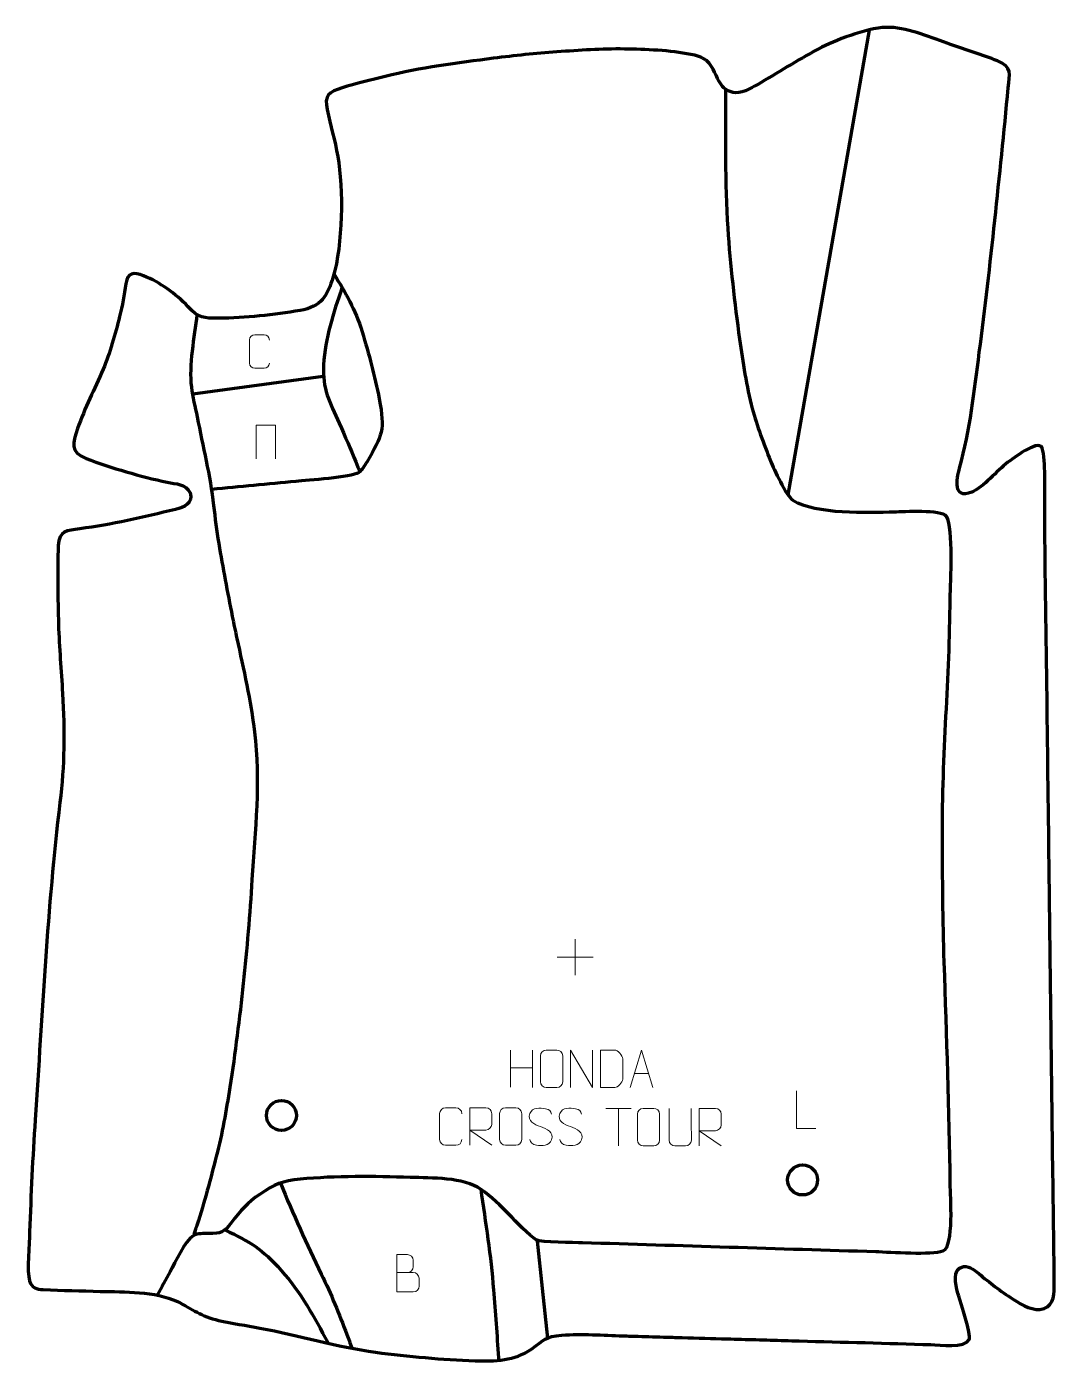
# Model space of a CAD drawing. Header units: millimetres. Extents: x 1348 to 2034, y 33 to 924.
import ezdxf

# ---------------------------------------------------------------- set-up
doc = ezdxf.new("R2010")
doc.units = ezdxf.units.MM
doc.header["$MEASUREMENT"] = 0
doc.layers.add('layer 2', color=7, linetype='Continuous')
doc.layers.add('layer 3', color=7, linetype='Continuous')

msp = doc.modelspace()

# ---------------------------------------------------------------- linework, layer by layer
at = {"layer": 'layer 2', "color": 142, "lineweight": 200}
for centre in [(1517.9368, 197.4435), (1865.7029, 154.3698)]:
    msp.add_ellipse(centre, major_axis=(10.0081, 0), ratio=0.99999001, dxfattribs=at)
at = {"layer": 'layer 2', "color": 142, "lineweight": 158}
for points in [[(1910.1344, 921.6785), (1910.1344, 921.6785), (1855.8188, 611.5874), (1855.8188, 611.5874)], [(1545.7003, 690.6587), (1545.7003, 690.6587), (1458.8883, 678.7566), (1458.8883, 678.7566)]]:
    msp.add_open_spline(points, degree=3, dxfattribs=at)
for points, knots in [([(1814.2042, 882.2547), (1814.172, 851.5504), (1813.8844, 820.1189), (1815.7181, 789.4936), (1815.7181, 789.4936), (1817.2691, 764.9242), (1820.4063, 739.8335), (1823.6125, 715.4077), (1823.6125, 715.4077), (1825.6308, 700.3559), (1828.3428, 683.8979), (1832.1033, 669.2068), (1832.1033, 669.2068), (1835.1035, 657.6076), (1839.9878, 645.6592), (1844.2102, 634.3892), (1844.2102, 634.3892), (1846.4761, 628.673), (1854.6165, 611.1631), (1859.2469, 608.0456), (1859.2469, 608.0456), (1874.6385, 598.4971), (1908.922, 599.9684), (1926.9483, 600.3043), (1926.9483, 600.3043), (1933.0058, 600.458), (1958.3532, 602.0694), (1961.5363, 597.4353), (1961.5363, 597.4353), (1966.2795, 588.3674), (1964.0925, 554.3344), (1963.9662, 542.3532), (1963.9662, 542.3532), (1963.6791, 516.0256), (1962.6069, 490.2362), (1961.1568, 463.9586), (1961.1568, 463.9586), (1959.6682, 436.9296), (1958.7098, 410.532), (1958.7997, 383.4485), (1958.7997, 383.4485), (1958.8925, 355.4334), (1959.0847, 327.7434), (1959.9785, 299.7299), (1959.9785, 299.7299), (1961.5564, 250.3096), (1963.4203, 200.9984), (1963.981, 151.5454), (1963.981, 151.5454), (1964.154, 143.9882), (1966.5798, 109.842), (1959.3384, 106.8242), (1959.3384, 106.8242), (1952.1299, 104.0061), (1924.1529, 106.0962), (1914.6238, 106.3803), (1914.6238, 106.3803), (1849.3228, 108.3277), (1784.0276, 110.4871), (1718.7282, 112.4366), (1718.7282, 112.4366), (1713.7436, 112.5727), (1690.7428, 112.7105), (1687.8993, 114.3744), (1687.8993, 114.3744), (1683.4655, 116.9688), (1674.1989, 127.0939), (1670.0984, 131.2072), (1670.0984, 131.2072), (1664.2969, 137.0044), (1657.8812, 143.3262), (1651.2316, 148.1073), (1651.2316, 148.1073), (1638.9745, 156.2372), (1618.2929, 155.6483), (1603.8639, 156.0852), (1603.8639, 156.0852), (1579.8398, 156.8128), (1554.2474, 157.154), (1530.3385, 154.8905), (1530.3385, 154.8905), (1518.9954, 153.8165), (1513.0097, 151.3546), (1503.6377, 144.9845), (1503.6377, 144.9845), (1495.4318, 139.3402), (1490.4236, 133.7948), (1484.4985, 125.9042), (1484.4985, 125.9042), (1479.7322, 119.5567), (1477.3891, 118.534), (1469.4335, 118.5736), (1469.4335, 118.5736), (1466.0192, 118.6107), (1462.0437, 118.846), (1458.9598, 117.1625), (1458.9598, 117.1625), (1453.6846, 114.0081), (1446.7926, 99.0561), (1443.6059, 93.2334), (1443.6059, 93.2334), (1440.7423, 88.001), (1437.878, 82.769), (1435.0146, 77.5364)], [0, 0, 0, 0, 0.03703704, 0.03703704, 0.03703704, 0.03703704, 0.07407407, 0.07407407, 0.07407407, 0.07407407, 0.11111111, 0.11111111, 0.11111111, 0.11111111, 0.14814815, 0.14814815, 0.14814815, 0.14814815, 0.18518519, 0.18518519, 0.18518519, 0.18518519, 0.22222222, 0.22222222, 0.22222222, 0.22222222, 0.25925926, 0.25925926, 0.25925926, 0.25925926, 0.2962963, 0.2962963, 0.2962963, 0.2962963, 0.33333333, 0.33333333, 0.33333333, 0.33333333, 0.37037037, 0.37037037, 0.37037037, 0.37037037, 0.40740741, 0.40740741, 0.40740741, 0.40740741, 0.44444444, 0.44444444, 0.44444444, 0.44444444, 0.48148148, 0.48148148, 0.48148148, 0.48148148, 0.51851852, 0.51851852, 0.51851852, 0.51851852, 0.55555556, 0.55555556, 0.55555556, 0.55555556, 0.59259259, 0.59259259, 0.59259259, 0.59259259, 0.62962963, 0.62962963, 0.62962963, 0.62962963, 0.66666667, 0.66666667, 0.66666667, 0.66666667, 0.7037037, 0.7037037, 0.7037037, 0.7037037, 0.74074074, 0.74074074, 0.74074074, 0.74074074, 0.77777778, 0.77777778, 0.77777778, 0.77777778, 0.81481481, 0.81481481, 0.81481481, 0.81481481, 0.85185185, 0.85185185, 0.85185185, 0.85185185, 0.88888889, 0.88888889, 0.88888889, 0.88888889, 0.92592593, 0.92592593, 0.92592593, 0.92592593, 1, 1, 1, 1]), ([(1552.9715, 759.3253), (1560.8909, 745.4238), (1567.108, 736.1149), (1571.7767, 720.3879), (1571.7767, 720.3879), (1576.3083, 705.2176), (1580.168, 691.1788), (1583.146, 675.5872), (1583.146, 675.5872), (1587.0723, 654.6774), (1585.4151, 651.5663), (1574.7931, 633.4092), (1574.7931, 633.4092), (1573.4314, 631.0814), (1571.7313, 628.2066), (1569.5981, 626.5327), (1569.5981, 626.5327), (1564.2629, 623.135), (1535.4192, 621.3135), (1527.5034, 620.586), (1527.5034, 620.586), (1508.7777, 618.8189), (1490.0562, 617.0068), (1471.3338, 615.2054)], [0, 0, 0, 0, 0.14285714, 0.14285714, 0.14285714, 0.14285714, 0.28571429, 0.28571429, 0.28571429, 0.28571429, 0.42857143, 0.42857143, 0.42857143, 0.42857143, 0.57142857, 0.57142857, 0.57142857, 0.57142857, 0.71428571, 0.71428571, 0.71428571, 0.71428571, 1, 1, 1, 1]), ([(1558.3153, 749.724), (1552.4808, 732.7647), (1547.1708, 716.3643), (1546.047, 698.2849), (1546.047, 698.2849), (1545.055, 682.3278), (1550.0933, 673.4772), (1556.4567, 659.3613), (1556.4567, 659.3613), (1560.3072, 650.8198), (1564.0717, 642.2595), (1567.5857, 633.5728), (1567.5857, 633.5728), (1568.5224, 631.2486), (1569.4407, 628.9185), (1570.3678, 626.5907)], [0, 0, 0, 0, 0.2, 0.2, 0.2, 0.2, 0.4, 0.4, 0.4, 0.4, 0.6, 0.6, 0.6, 0.6, 1, 1, 1, 1]), ([(1461.4932, 731.8056), (1459.7677, 717.2392), (1455.9596, 697.8071), (1457.7846, 683.543), (1457.7846, 683.543), (1458.6412, 676.8477), (1460.29, 670.2335), (1461.6415, 663.6234), (1461.6415, 663.6234), (1465.5287, 643.9174), (1470.2596, 624.6051), (1472.6313, 604.6074), (1472.6313, 604.6074), (1473.6507, 595.9239), (1474.5712, 587.8361), (1476.0557, 579.1867), (1476.0557, 579.1867), (1478.8509, 562.9016), (1481.8558, 546.6544), (1485.1012, 530.453), (1485.1012, 530.453), (1486.0846, 525.5483), (1487.1023, 520.6522), (1488.1534, 515.7616), (1488.1534, 515.7616), (1492.5396, 495.4347), (1497.442, 473.9816), (1499.9899, 453.3876), (1499.9899, 453.3876), (1503.9691, 421.2248), (1500.3728, 387.0911), (1498.2633, 354.8202), (1498.2633, 354.8202), (1496.7566, 331.684), (1494.8782, 308.6071), (1492.4197, 285.5513), (1492.4197, 285.5513), (1489.9422, 262.3643), (1487.0827, 239.2672), (1483.4526, 216.2296), (1483.4526, 216.2296), (1480.949, 200.3703), (1478.4904, 185.7233), (1474.4452, 170.1287), (1474.4452, 170.1287), (1470.4737, 154.8181), (1466.565, 139.6191), (1461.582, 124.5918), (1461.582, 124.5918), (1461.1561, 123.311), (1460.7247, 122.0326), (1460.2902, 120.7548), (1460.2902, 120.7548), (1459.9684, 119.8096), (1459.6486, 118.8639), (1459.3301, 117.9176)], [0, 0, 0, 0, 0.06666667, 0.06666667, 0.06666667, 0.06666667, 0.13333333, 0.13333333, 0.13333333, 0.13333333, 0.2, 0.2, 0.2, 0.2, 0.26666667, 0.26666667, 0.26666667, 0.26666667, 0.33333333, 0.33333333, 0.33333333, 0.33333333, 0.4, 0.4, 0.4, 0.4, 0.46666667, 0.46666667, 0.46666667, 0.46666667, 0.53333333, 0.53333333, 0.53333333, 0.53333333, 0.6, 0.6, 0.6, 0.6, 0.66666667, 0.66666667, 0.66666667, 0.66666667, 0.73333333, 0.73333333, 0.73333333, 0.73333333, 0.8, 0.8, 0.8, 0.8, 0.86666667, 0.86666667, 0.86666667, 0.86666667, 1, 1, 1, 1]), ([(1517.176, 152.3194), (1525.8089, 131.6172), (1534.5422, 111.6343), (1544.4944, 91.5136), (1544.4944, 91.5136), (1551.1642, 78.0294), (1556.2748, 65.2052), (1561.5541, 51.1636), (1561.5541, 51.1636), (1562.6697, 48.1962), (1563.7915, 45.2312), (1564.9132, 42.2661)], [0, 0, 0, 0, 0.25, 0.25, 0.25, 0.25, 0.5, 0.5, 0.5, 0.5, 1, 1, 1, 1]), ([(1650.8652, 148.3679), (1654.158, 125.766), (1657.7258, 103.9656), (1659.3996, 81.1183), (1659.3996, 81.1183), (1660.5083, 65.9849), (1661.8192, 50.8737), (1662.7045, 35.7236), (1662.7045, 35.7236), (1662.7045, 35.7236), (1662.7899, 34.2435), (1662.7899, 34.2435)], [0, 0, 0, 0, 0.25, 0.25, 0.25, 0.25, 0.5, 0.5, 0.5, 0.5, 1, 1, 1, 1]), ([(1480.0649, 121.0705), (1497.8916, 112.6691), (1504.4095, 108.7534), (1517.8352, 93.8731), (1517.8352, 93.8731), (1530.9344, 79.3545), (1539.6749, 62.9587), (1548.789, 45.8493)], [0, 0, 0, 0, 0.33333333, 0.33333333, 0.33333333, 0.33333333, 1, 1, 1, 1]), ([(1688.4677, 113.8575), (1688.4677, 113.8575), (1691.821, 82.1695), (1691.821, 82.1695), (1691.821, 82.1695), (1691.821, 82.1695), (1695.4864, 48.762), (1695.4864, 48.762)], [0, 0, 0, 0, 0.33333333, 0.33333333, 0.33333333, 0.33333333, 1, 1, 1, 1])]:
    msp.add_open_spline(points, degree=3, knots=knots, dxfattribs=at)
at = {"layer": 'layer 3', "color": 22, "lineweight": 158}
msp.add_open_spline([(1838.0806, 886.8819), (1851.4094, 894.6693), (1864.8884, 903.3178), (1878.5719, 910.3547), (1878.5719, 910.3547), (1890.3543, 916.0959), (1911.0018, 924.0499), (1924.0463, 923.612), (1924.0463, 923.612), (1937.2207, 923.0831), (1951.9663, 916.5109), (1964.4741, 912.1554), (1964.4741, 912.1554), (1974.8095, 908.58), (1985.5805, 905.2527), (1995.7426, 901.3074), (1995.7426, 901.3074), (2005.7677, 896.9904), (2003.8637, 892.6682), (2002.9434, 883.1904), (2002.9434, 883.1904), (1997.1823, 824.1961), (1991.2429, 765.5544), (1983.6092, 706.7563), (1983.6092, 706.7563), (1980.2299, 680.3811), (1977.5259, 655.2466), (1970.4796, 629.4524), (1970.4796, 629.4524), (1968.4725, 622.1053), (1965.7667, 608.3511), (1978.6334, 613.4256), (1978.6334, 613.4256), (1986.1923, 616.7197), (1995.4182, 627.8729), (2002.6533, 633.3172), (2002.6533, 633.3172), (2005.6512, 635.5731), (2022.7825, 648.6262), (2025.5021, 643.0998), (2025.5021, 643.0998), (2025.5021, 643.0998), (2025.6424, 642.7719), (2025.6424, 642.7719), (2025.6424, 642.7719), (2027.9515, 634.3139), (2027.21, 614.4531), (2027.2445, 604.8825), (2027.2445, 604.8825), (2027.3934, 564.725), (2028.2296, 524.4836), (2028.7175, 484.3166), (2028.7175, 484.3166), (2029.2019, 444.4352), (2029.6926, 404.554), (2030.1812, 364.6727), (2030.1812, 364.6727), (2030.2569, 358.499), (2030.3324, 352.3252), (2030.4081, 346.1515), (2030.4081, 346.1515), (2030.6535, 326.1286), (2030.8988, 306.1058), (2031.1441, 286.0829), (2031.1441, 286.0829), (2031.1502, 285.5823), (2031.1564, 285.0818), (2031.1625, 284.5812), (2031.1625, 284.5812), (2031.324, 271.3995), (2031.4854, 258.2177), (2031.647, 245.036), (2031.647, 245.036), (2031.8105, 231.6874), (2031.974, 218.3388), (2032.1376, 204.9902), (2032.1376, 204.9902), (2032.1764, 201.8199), (2032.2153, 198.6497), (2032.2542, 195.4793), (2032.2542, 195.4793), (2032.3338, 188.9719), (2032.4136, 182.4645), (2032.4934, 175.957), (2032.4934, 175.957), (2032.8729, 145.0308), (2033.4426, 114.0567), (2033.661, 83.1355), (2033.661, 83.1355), (2033.6027, 75.923), (2032.4364, 69.0277), (2023.9298, 67.9842), (2023.9298, 67.9842), (2017.5094, 67.3767), (2009.6804, 72.5982), (2004.3708, 75.9726), (2004.3708, 75.9726), (1996.0883, 81.3649), (1989.405, 86.7944), (1981.8287, 93.047), (1981.8287, 93.047), (1978.6397, 95.6787), (1974.3, 98.2643), (1970.3427, 95.4381), (1970.3427, 95.4381), (1965.5466, 92.0127), (1968.5333, 81.5658), (1969.8637, 76.905), (1969.8637, 76.905), (1971.1477, 72.6656), (1978.3103, 50.7498), (1977.0091, 48.0711), (1977.0091, 48.0711), (1973.8997, 41.6697), (1957.2435, 44.2744), (1951.3115, 44.4787), (1951.3115, 44.4787), (1922.0036, 45.4878), (1892.6879, 46.1435), (1863.3752, 46.9784), (1863.3752, 46.9784), (1850.542, 47.3447), (1837.7088, 47.711), (1824.8755, 48.0772), (1824.8755, 48.0772), (1821.7089, 48.1675), (1818.5422, 48.2579), (1815.3756, 48.3483), (1815.3756, 48.3483), (1805.3757, 48.6337), (1795.3758, 48.9191), (1785.3758, 49.2045), (1785.3758, 49.2045), (1782.0425, 49.2997), (1778.7093, 49.3948), (1775.376, 49.4899), (1775.376, 49.4899), (1768.876, 49.6755), (1762.3761, 49.8609), (1755.8762, 50.0465), (1755.8762, 50.0465), (1752.5429, 50.1416), (1749.2095, 50.2367), (1745.8762, 50.3319), (1745.8762, 50.3319), (1732.6286, 50.7464), (1718.2565, 51.788), (1705.1111, 50.7944), (1705.1111, 50.7944), (1693.6499, 49.928), (1693.7282, 47.7817), (1684.8056, 41.5012), (1684.8056, 41.5012), (1673.3086, 33.5395), (1660.5435, 33.3524), (1647.0843, 33.7435), (1647.0843, 33.7435), (1625.2086, 34.5114), (1602.4216, 36.5269), (1580.7228, 39.43), (1580.7228, 39.43), (1554.9961, 42.8721), (1529.2538, 50.8044), (1503.5883, 55.5655), (1503.5883, 55.5655), (1494.4895, 57.2534), (1484.9458, 58.6581), (1475.9587, 60.6497), (1475.9587, 60.6497), (1464.107, 63.3486), (1458.7743, 68.2267), (1448.4713, 73.2162), (1448.4713, 73.2162), (1433.4038, 80.2758), (1413.3734, 79.5484), (1396.9143, 80.0344), (1396.9143, 80.0344), (1384.255, 80.4082), (1371.6042, 80.5422), (1358.9531, 81.2087), (1358.9531, 81.2087), (1354.4648, 81.4751), (1351.406, 82.2201), (1349.8621, 86.9524), (1349.8621, 86.9524), (1347.913, 93.3758), (1349.5987, 111.9718), (1349.8736, 119.7474), (1349.8736, 119.7474), (1350.76, 144.8179), (1351.8624, 169.5255), (1353.5764, 194.5612), (1353.5764, 194.5612), (1358.3522, 265.304), (1361.5425, 335.7514), (1370.1135, 406.2116), (1370.1135, 406.2116), (1373.1745, 431.5338), (1373.3227, 453.715), (1371.8259, 479.1205), (1371.8259, 479.1205), (1370.9236, 494.4354), (1369.7042, 509.7154), (1369.1292, 525.0506), (1369.1292, 525.0506), (1368.5783, 542.4446), (1368.5489, 560.3489), (1368.8701, 577.7528), (1368.8701, 577.7528), (1369.5063, 587.6539), (1374.8379, 587.7554), (1383.2892, 588.9162), (1383.2892, 588.9162), (1394.2874, 590.431), (1404.3279, 592.2136), (1415.1824, 594.5408), (1415.1824, 594.5408), (1425.9013, 596.839), (1436.5814, 599.2986), (1447.2437, 601.8445), (1447.2437, 601.8445), (1452.9007, 603.2429), (1459.0157, 605.9355), (1457.0035, 613.0152), (1457.0035, 613.0152), (1454.1454, 619.2427), (1447.4613, 618.7406), (1441.5924, 619.9873), (1441.5924, 619.9873), (1423.8266, 623.9181), (1404.6239, 629.4645), (1387.5884, 635.8486), (1387.5884, 635.8486), (1376.6153, 640.4339), (1378.646, 646.071), (1381.9074, 655.7888), (1381.9074, 655.7888), (1386.5839, 669.7242), (1393.2029, 682.0484), (1398.9234, 695.4297), (1398.9234, 695.4297), (1403.4365, 705.9864), (1407.0766, 719.3666), (1409.9082, 730.5695), (1409.9082, 730.5695), (1411.7717, 738.0716), (1413.0367, 744.8488), (1414.1124, 752.4967), (1414.1124, 752.4967), (1415.2124, 760.3169), (1419.3075, 760.2102), (1425.9218, 757.8633), (1425.9218, 757.8633), (1436.7696, 753.2697), (1447.5557, 745.9081), (1455.5535, 737.2522), (1455.5535, 737.2522), (1462.8781, 729.3977), (1465.7125, 729.549), (1476.149, 729.5003), (1476.149, 729.5003), (1493.7924, 729.5587), (1512.9463, 731.8117), (1530.3835, 734.6084), (1530.3835, 734.6084), (1544.5979, 737.3904), (1548.399, 744.1763), (1552.5173, 757.2546), (1552.5173, 757.2546), (1558.6241, 778.37), (1559.3949, 815.6545), (1555.5213, 837.4116), (1555.5213, 837.4116), (1553.6228, 848.0749), (1550.618, 858.2016), (1548.3679, 868.6999), (1548.3679, 868.6999), (1546.4155, 878.2418), (1549.4727, 880.4596), (1558.3552, 883.2916), (1558.3552, 883.2916), (1567.6585, 886.2075), (1577.6006, 888.3386), (1587.0896, 890.7952), (1587.0896, 890.7952), (1610.3877, 896.745), (1635.5484, 899.8478), (1659.4219, 902.9682), (1659.4219, 902.9682), (1673.6732, 904.8309), (1687.3741, 906.1379), (1701.7004, 907.1896), (1701.7004, 907.1896), (1717.026, 908.3205), (1731.3298, 909.3955), (1746.7548, 909.1404), (1746.7548, 909.1404), (1760.8019, 908.9081), (1777.369, 908.3082), (1791.0949, 905.5538), (1791.0949, 905.5538), (1794.3066, 904.9094), (1798.6382, 903.8607), (1801.1628, 901.7099), (1801.1628, 901.7099), (1801.1628, 901.7099), (1801.5003, 901.4224), (1801.5003, 901.4224), (1801.5003, 901.4224), (1806.7128, 896.6916), (1807.5709, 890.9599), (1811.2778, 885.368), (1811.2778, 885.368), (1813.4179, 882.2229), (1817.0314, 880.2216), (1820.8166, 879.9791), (1820.8166, 879.9791), (1826.6609, 879.7725), (1833.1741, 884.0201), (1838.0806, 886.8819)], degree=3, knots=[0, 0, 0, 0, 0.01234568, 0.01234568, 0.01234568, 0.01234568, 0.02469136, 0.02469136, 0.02469136, 0.02469136, 0.03703704, 0.03703704, 0.03703704, 0.03703704, 0.04938272, 0.04938272, 0.04938272, 0.04938272, 0.0617284, 0.0617284, 0.0617284, 0.0617284, 0.07407407, 0.07407407, 0.07407407, 0.07407407, 0.08641975, 0.08641975, 0.08641975, 0.08641975, 0.09876543, 0.09876543, 0.09876543, 0.09876543, 0.11111111, 0.11111111, 0.11111111, 0.11111111, 0.12345679, 0.12345679, 0.12345679, 0.12345679, 0.13580247, 0.13580247, 0.13580247, 0.13580247, 0.14814815, 0.14814815, 0.14814815, 0.14814815, 0.16049383, 0.16049383, 0.16049383, 0.16049383, 0.17283951, 0.17283951, 0.17283951, 0.17283951, 0.18518519, 0.18518519, 0.18518519, 0.18518519, 0.19753086, 0.19753086, 0.19753086, 0.19753086, 0.20987654, 0.20987654, 0.20987654, 0.20987654, 0.22222222, 0.22222222, 0.22222222, 0.22222222, 0.2345679, 0.2345679, 0.2345679, 0.2345679, 0.24691358, 0.24691358, 0.24691358, 0.24691358, 0.25925926, 0.25925926, 0.25925926, 0.25925926, 0.27160494, 0.27160494, 0.27160494, 0.27160494, 0.28395062, 0.28395062, 0.28395062, 0.28395062, 0.2962963, 0.2962963, 0.2962963, 0.2962963, 0.30864198, 0.30864198, 0.30864198, 0.30864198, 0.32098765, 0.32098765, 0.32098765, 0.32098765, 0.33333333, 0.33333333, 0.33333333, 0.33333333, 0.34567901, 0.34567901, 0.34567901, 0.34567901, 0.35802469, 0.35802469, 0.35802469, 0.35802469, 0.37037037, 0.37037037, 0.37037037, 0.37037037, 0.38271605, 0.38271605, 0.38271605, 0.38271605, 0.39506173, 0.39506173, 0.39506173, 0.39506173, 0.40740741, 0.40740741, 0.40740741, 0.40740741, 0.41975309, 0.41975309, 0.41975309, 0.41975309, 0.43209877, 0.43209877, 0.43209877, 0.43209877, 0.44444444, 0.44444444, 0.44444444, 0.44444444, 0.45679012, 0.45679012, 0.45679012, 0.45679012, 0.4691358, 0.4691358, 0.4691358, 0.4691358, 0.48148148, 0.48148148, 0.48148148, 0.48148148, 0.49382716, 0.49382716, 0.49382716, 0.49382716, 0.50617284, 0.50617284, 0.50617284, 0.50617284, 0.51851852, 0.51851852, 0.51851852, 0.51851852, 0.5308642, 0.5308642, 0.5308642, 0.5308642, 0.54320988, 0.54320988, 0.54320988, 0.54320988, 0.55555556, 0.55555556, 0.55555556, 0.55555556, 0.56790123, 0.56790123, 0.56790123, 0.56790123, 0.58024691, 0.58024691, 0.58024691, 0.58024691, 0.59259259, 0.59259259, 0.59259259, 0.59259259, 0.60493827, 0.60493827, 0.60493827, 0.60493827, 0.61728395, 0.61728395, 0.61728395, 0.61728395, 0.62962963, 0.62962963, 0.62962963, 0.62962963, 0.64197531, 0.64197531, 0.64197531, 0.64197531, 0.65432099, 0.65432099, 0.65432099, 0.65432099, 0.66666667, 0.66666667, 0.66666667, 0.66666667, 0.67901235, 0.67901235, 0.67901235, 0.67901235, 0.69135802, 0.69135802, 0.69135802, 0.69135802, 0.7037037, 0.7037037, 0.7037037, 0.7037037, 0.71604938, 0.71604938, 0.71604938, 0.71604938, 0.72839506, 0.72839506, 0.72839506, 0.72839506, 0.74074074, 0.74074074, 0.74074074, 0.74074074, 0.75308642, 0.75308642, 0.75308642, 0.75308642, 0.7654321, 0.7654321, 0.7654321, 0.7654321, 0.77777778, 0.77777778, 0.77777778, 0.77777778, 0.79012346, 0.79012346, 0.79012346, 0.79012346, 0.80246914, 0.80246914, 0.80246914, 0.80246914, 0.81481481, 0.81481481, 0.81481481, 0.81481481, 0.82716049, 0.82716049, 0.82716049, 0.82716049, 0.83950617, 0.83950617, 0.83950617, 0.83950617, 0.85185185, 0.85185185, 0.85185185, 0.85185185, 0.86419753, 0.86419753, 0.86419753, 0.86419753, 0.87654321, 0.87654321, 0.87654321, 0.87654321, 0.88888889, 0.88888889, 0.88888889, 0.88888889, 0.90123457, 0.90123457, 0.90123457, 0.90123457, 0.91358025, 0.91358025, 0.91358025, 0.91358025, 0.92592593, 0.92592593, 0.92592593, 0.92592593, 0.9382716, 0.9382716, 0.9382716, 0.9382716, 0.95061728, 0.95061728, 0.95061728, 0.95061728, 0.96296296, 0.96296296, 0.96296296, 0.96296296, 0.97530864, 0.97530864, 0.97530864, 0.97530864, 1, 1, 1, 1], dxfattribs=at)
at = {"layer": 'layer 3', "color": 250, "lineweight": 9}
for points, knots in [([(1509.909, 699.4841), (1509.7838, 697.4031), (1508.2816, 696.0779), (1506.3579, 696.0682), (1506.3579, 696.0682), (1504.2693, 696.0685), (1502.1807, 696.0685), (1500.0924, 696.0682), (1500.0924, 696.0682), (1498.3682, 695.9738), (1496.6018, 697.6617), (1496.6118, 699.4685), (1496.6118, 699.4685), (1496.6122, 704.6367), (1496.6122, 709.8044), (1496.6118, 714.9718), (1496.6118, 714.9718), (1496.6156, 716.8869), (1498.1801, 718.4268), (1500.108, 718.4147), (1500.108, 718.4147), (1502.191, 718.4147), (1504.2745, 718.4147), (1506.3579, 718.4147), (1506.3579, 718.4147), (1508.1014, 718.4465), (1509.8851, 717.1106), (1509.909, 714.9272)], [0, 0, 0, 0, 0.125, 0.125, 0.125, 0.125, 0.25, 0.25, 0.25, 0.25, 0.375, 0.375, 0.375, 0.375, 0.5, 0.5, 0.5, 0.5, 0.625, 0.625, 0.625, 0.625, 0.75, 0.75, 0.75, 0.75, 1, 1, 1, 1]), ([(1500.9345, 635.7396), (1500.9345, 635.7396), (1500.9345, 658.0899), (1500.9345, 658.0899), (1500.9345, 658.0899), (1500.9345, 658.0899), (1514.0528, 658.0899), (1514.0528, 658.0899), (1514.0528, 658.0899), (1514.0528, 658.0899), (1514.0528, 635.7396), (1514.0528, 635.7396)], [0, 0, 0, 0, 0.25, 0.25, 0.25, 0.25, 0.5, 0.5, 0.5, 0.5, 1, 1, 1, 1]), ([(1694.6644, 241.0581), (1696.9901, 241.0581), (1699.3162, 241.0581), (1701.6423, 241.0581), (1701.6423, 241.0581), (1703.5889, 241.0937), (1705.5803, 239.6021), (1705.607, 237.1645), (1705.607, 237.1645), (1705.6066, 231.4176), (1705.6066, 225.6703), (1705.607, 219.9226), (1705.607, 219.9226), (1705.4672, 217.5992), (1703.79, 216.1196), (1701.6423, 216.1088), (1701.6423, 216.1088), (1699.3104, 216.1092), (1696.9785, 216.1092), (1694.647, 216.1088), (1694.647, 216.1088), (1692.722, 216.0034), (1690.7499, 217.8879), (1690.7611, 219.9052), (1690.7611, 219.9052), (1690.7614, 225.6753), (1690.7614, 231.445), (1690.7611, 237.2143), (1690.7611, 237.2143), (1690.7653, 239.3524), (1692.512, 241.0716), (1694.6644, 241.0581)], [0, 0, 0, 0, 0.11111111, 0.11111111, 0.11111111, 0.11111111, 0.22222222, 0.22222222, 0.22222222, 0.22222222, 0.33333333, 0.33333333, 0.33333333, 0.33333333, 0.44444444, 0.44444444, 0.44444444, 0.44444444, 0.55555556, 0.55555556, 0.55555556, 0.55555556, 0.66666667, 0.66666667, 0.66666667, 0.66666667, 0.77777778, 0.77777778, 0.77777778, 0.77777778, 1, 1, 1, 1]), ([(1710.8566, 216.1049), (1710.8566, 216.1049), (1710.8566, 241.0584), (1710.8566, 241.0584), (1710.8566, 241.0584), (1710.8566, 241.0584), (1725.5114, 216.1049), (1725.5114, 216.1049), (1725.5114, 216.1049), (1725.5114, 216.1049), (1725.5114, 241.0584), (1725.5114, 241.0584)], [0, 0, 0, 0, 0.25, 0.25, 0.25, 0.25, 0.5, 0.5, 0.5, 0.5, 1, 1, 1, 1]), ([(1730.7917, 216.133), (1733.1235, 216.1334), (1738.0737, 216.1094), (1740.4052, 216.1091), (1740.4052, 216.1091), (1742.3302, 216.0037), (1745.6488, 219.5453), (1745.6376, 221.5626), (1745.6376, 221.5626), (1745.6372, 227.3327), (1745.6372, 229.5024), (1745.6376, 235.2717), (1745.6376, 235.2717), (1745.6333, 237.4098), (1742.2588, 241.0699), (1740.1064, 241.0564), (1740.1064, 241.0564), (1737.7807, 241.0564), (1733.0564, 241.0564), (1730.7303, 241.0564), (1730.7303, 241.0564), (1730.7307, 235.3095), (1730.792, 221.8803), (1730.7917, 216.133)], [0, 0, 0, 0, 0.14285714, 0.14285714, 0.14285714, 0.14285714, 0.28571429, 0.28571429, 0.28571429, 0.28571429, 0.42857143, 0.42857143, 0.42857143, 0.42857143, 0.57142857, 0.57142857, 0.57142857, 0.57142857, 0.71428571, 0.71428571, 0.71428571, 0.71428571, 1, 1, 1, 1]), ([(1750.7136, 216.1049), (1750.7136, 216.1049), (1758.0846, 241.0584), (1758.0846, 241.0584), (1758.0846, 241.0584), (1758.0846, 241.0584), (1765.6545, 216.1049), (1765.6545, 216.1049)], [0, 0, 0, 0, 0.33333333, 0.33333333, 0.33333333, 0.33333333, 1, 1, 1, 1]), ([(1874.6193, 188.8164), (1874.6193, 188.8164), (1861.6702, 188.8164), (1861.6702, 188.8164), (1861.6702, 188.8164), (1861.6702, 188.8164), (1861.6702, 213.77), (1861.6702, 213.77)], [0, 0, 0, 0, 0.33333333, 0.33333333, 0.33333333, 0.33333333, 1, 1, 1, 1]), ([(1638.3196, 181.3593), (1638.1798, 179.0359), (1636.5026, 177.5563), (1634.3549, 177.5455), (1634.3549, 177.5455), (1632.023, 177.5459), (1629.6911, 177.5459), (1627.3596, 177.5455), (1627.3596, 177.5455), (1625.4346, 177.4401), (1623.4625, 179.3246), (1623.4737, 181.3419), (1623.4737, 181.3419), (1623.4741, 187.112), (1623.4741, 192.8817), (1623.4737, 198.651), (1623.4737, 198.651), (1623.4779, 200.7891), (1625.2246, 202.5083), (1627.377, 202.4948), (1627.377, 202.4948), (1629.7027, 202.4948), (1632.0288, 202.4948), (1634.3549, 202.4948), (1634.3549, 202.4948), (1636.3015, 202.5303), (1638.2929, 201.0388), (1638.3196, 198.6012)], [0, 0, 0, 0, 0.125, 0.125, 0.125, 0.125, 0.25, 0.25, 0.25, 0.25, 0.375, 0.375, 0.375, 0.375, 0.5, 0.5, 0.5, 0.5, 0.625, 0.625, 0.625, 0.625, 0.75, 0.75, 0.75, 0.75, 1, 1, 1, 1]), ([(1643.5645, 177.5416), (1643.5645, 177.5416), (1643.5645, 202.4951), (1643.5645, 202.4951), (1643.5645, 202.4951), (1647.1593, 202.4951), (1650.7548, 202.4951), (1654.35, 202.4951), (1654.35, 202.4951), (1656.6753, 202.4574), (1658.2326, 200.9674), (1658.2285, 198.601), (1658.2285, 198.601), (1658.2281, 196.5655), (1658.2281, 193.5061), (1658.2285, 191.4701), (1658.2285, 191.4701), (1658.222, 189.5946), (1656.4097, 187.6528), (1654.4002, 187.6337), (1654.4002, 187.6337), (1654.4002, 187.6337), (1643.5645, 187.6337), (1643.5645, 187.6337), (1643.5645, 187.6337), (1643.5645, 187.6337), (1658.2192, 177.5416), (1658.2192, 177.5416)], [0, 0, 0, 0, 0.125, 0.125, 0.125, 0.125, 0.25, 0.25, 0.25, 0.25, 0.375, 0.375, 0.375, 0.375, 0.5, 0.5, 0.5, 0.5, 0.625, 0.625, 0.625, 0.625, 0.75, 0.75, 0.75, 0.75, 1, 1, 1, 1]), ([(1667.377, 202.4948), (1669.7027, 202.4948), (1672.0288, 202.4948), (1674.3549, 202.4948), (1674.3549, 202.4948), (1676.3015, 202.5304), (1678.2929, 201.0388), (1678.3196, 198.6012), (1678.3196, 198.6012), (1678.3192, 192.8543), (1678.3192, 187.107), (1678.3196, 181.3593), (1678.3196, 181.3593), (1678.1798, 179.0359), (1676.5026, 177.5563), (1674.3549, 177.5455), (1674.3549, 177.5455), (1672.023, 177.5459), (1669.6911, 177.5459), (1667.3596, 177.5455), (1667.3596, 177.5455), (1665.4346, 177.4401), (1663.4625, 179.3246), (1663.4737, 181.3419), (1663.4737, 181.3419), (1663.474, 187.112), (1663.474, 192.8817), (1663.4737, 198.651), (1663.4737, 198.651), (1663.4779, 200.7891), (1665.2246, 202.5083), (1667.377, 202.4948)], [0, 0, 0, 0, 0.11111111, 0.11111111, 0.11111111, 0.11111111, 0.22222222, 0.22222222, 0.22222222, 0.22222222, 0.33333333, 0.33333333, 0.33333333, 0.33333333, 0.44444444, 0.44444444, 0.44444444, 0.44444444, 0.55555556, 0.55555556, 0.55555556, 0.55555556, 0.66666667, 0.66666667, 0.66666667, 0.66666667, 0.77777778, 0.77777778, 0.77777778, 0.77777778, 1, 1, 1, 1]), ([(1690.8966, 190.0183), (1686.6483, 191.4887), (1681.7402, 193.2845), (1683.7453, 198.8048), (1683.7453, 198.8048), (1685.2488, 202.9447), (1690.4624, 202.5562), (1694.066, 201.9551), (1694.066, 201.9551), (1696.9266, 201.4779), (1697.7913, 200.2647), (1698.1019, 198.1806)], [0, 0, 0, 0, 0.25, 0.25, 0.25, 0.25, 0.5, 0.5, 0.5, 0.5, 1, 1, 1, 1]), ([(1710.8966, 190.0183), (1706.6483, 191.4887), (1701.7402, 193.2845), (1703.7453, 198.8048), (1703.7453, 198.8048), (1705.2488, 202.9447), (1710.4624, 202.5562), (1714.066, 201.9551), (1714.066, 201.9551), (1716.9266, 201.4779), (1717.7913, 200.2647), (1718.1019, 198.1806)], [0, 0, 0, 0, 0.25, 0.25, 0.25, 0.25, 0.5, 0.5, 0.5, 0.5, 1, 1, 1, 1]), ([(1759.3445, 202.1256), (1761.6702, 202.1256), (1763.9963, 202.1256), (1766.3224, 202.1256), (1766.3224, 202.1256), (1768.269, 202.1612), (1770.2604, 200.6696), (1770.2871, 198.232), (1770.2871, 198.232), (1770.2867, 192.4851), (1770.2867, 186.7378), (1770.2871, 180.9901), (1770.2871, 180.9901), (1770.1473, 178.6667), (1768.4701, 177.1871), (1766.3224, 177.1763), (1766.3224, 177.1763), (1763.9905, 177.1767), (1761.6586, 177.1767), (1759.3271, 177.1763), (1759.3271, 177.1763), (1757.4021, 177.0709), (1755.43, 178.9554), (1755.4412, 180.9727), (1755.4412, 180.9727), (1755.4415, 186.7428), (1755.4415, 192.5125), (1755.4412, 198.2818), (1755.4412, 198.2818), (1755.4454, 200.4199), (1757.1921, 202.1391), (1759.3445, 202.1256)], [0, 0, 0, 0, 0.11111111, 0.11111111, 0.11111111, 0.11111111, 0.22222222, 0.22222222, 0.22222222, 0.22222222, 0.33333333, 0.33333333, 0.33333333, 0.33333333, 0.44444444, 0.44444444, 0.44444444, 0.44444444, 0.55555556, 0.55555556, 0.55555556, 0.55555556, 0.66666667, 0.66666667, 0.66666667, 0.66666667, 0.77777778, 0.77777778, 0.77777778, 0.77777778, 1, 1, 1, 1]), ([(1791.3699, 202.1298), (1791.3695, 196.5903), (1791.4653, 186.3885), (1791.4657, 180.8481), (1791.4657, 180.8481), (1791.3259, 178.6086), (1789.6487, 177.1824), (1787.501, 177.1719), (1787.501, 177.1719), (1785.1691, 177.1723), (1782.8372, 177.1723), (1780.5057, 177.1719), (1780.5057, 177.1719), (1778.5807, 177.0704), (1776.6086, 178.8869), (1776.6198, 180.8314), (1776.6198, 180.8314), (1776.6201, 186.3933), (1776.7155, 196.5687), (1776.7151, 202.1298)], [0, 0, 0, 0, 0.16666667, 0.16666667, 0.16666667, 0.16666667, 0.33333333, 0.33333333, 0.33333333, 0.33333333, 0.5, 0.5, 0.5, 0.5, 0.66666667, 0.66666667, 0.66666667, 0.66666667, 1, 1, 1, 1]), ([(1796.7106, 177.1721), (1796.7106, 177.1721), (1796.7106, 202.1256), (1796.7106, 202.1256), (1796.7106, 202.1256), (1800.3054, 202.1256), (1803.9009, 202.1256), (1807.4961, 202.1256), (1807.4961, 202.1256), (1809.8214, 202.0879), (1811.3787, 200.5979), (1811.3746, 198.2315), (1811.3746, 198.2315), (1811.3742, 196.196), (1811.3742, 193.1366), (1811.3746, 191.1006), (1811.3746, 191.1006), (1811.3681, 189.2251), (1809.5558, 187.2833), (1807.5463, 187.2642), (1807.5463, 187.2642), (1807.5463, 187.2642), (1796.7106, 187.2642), (1796.7106, 187.2642), (1796.7106, 187.2642), (1796.7106, 187.2642), (1811.3653, 177.1721), (1811.3653, 177.1721)], [0, 0, 0, 0, 0.125, 0.125, 0.125, 0.125, 0.25, 0.25, 0.25, 0.25, 0.375, 0.375, 0.375, 0.375, 0.5, 0.5, 0.5, 0.5, 0.625, 0.625, 0.625, 0.625, 0.75, 0.75, 0.75, 0.75, 1, 1, 1, 1]), ([(1690.8966, 190.0182), (1694.9152, 188.3715), (1699.9447, 186.4832), (1698.1107, 181.1229), (1698.1107, 181.1229), (1696.6509, 176.8565), (1691.7401, 177.1132), (1688.014, 177.6679), (1688.014, 177.6679), (1685.264, 178.0777), (1684.0431, 179.2912), (1683.6651, 181.4034)], [0, 0, 0, 0, 0.25, 0.25, 0.25, 0.25, 0.5, 0.5, 0.5, 0.5, 1, 1, 1, 1]), ([(1710.8966, 190.0182), (1714.9152, 188.3715), (1719.9447, 186.4832), (1718.1107, 181.1229), (1718.1107, 181.1229), (1716.6509, 176.8565), (1711.7401, 177.1132), (1708.014, 177.6679), (1708.014, 177.6679), (1705.264, 178.0777), (1704.0431, 179.2912), (1703.6651, 181.4034)], [0, 0, 0, 0, 0.25, 0.25, 0.25, 0.25, 0.5, 0.5, 0.5, 0.5, 1, 1, 1, 1]), ([(1595.0007, 92.6125), (1598.6393, 92.6129), (1602.2264, 92.6129), (1605.8658, 92.6125), (1605.8658, 92.6125), (1607.8412, 92.5952), (1609.7648, 90.8591), (1609.7648, 88.8095), (1609.7648, 88.8095), (1609.7644, 87.6809), (1609.7644, 84.6315), (1609.7648, 83.5026), (1609.7648, 83.5026), (1609.7824, 81.6447), (1608.2403, 79.6308), (1605.9188, 79.6477), (1605.9188, 79.6477), (1602.279, 79.6481), (1598.6396, 79.6481), (1595.0007, 79.6477), (1595.0007, 79.6477), (1595.0007, 87.966), (1595.0007, 96.2838), (1595.0007, 104.6013), (1595.0007, 104.6013), (1597.3744, 104.6013), (1599.7485, 104.6013), (1602.1227, 104.6013), (1602.1227, 104.6013), (1603.8035, 104.6189), (1605.9003, 102.7084), (1605.918, 100.746), (1605.918, 100.746), (1605.9176, 98.6799), (1605.9176, 98.5339), (1605.918, 96.4674), (1605.918, 96.4674), (1605.9353, 94.4013), (1604.0808, 92.5952), (1602.0708, 92.6125)], [0, 0, 0, 0, 0.09090909, 0.09090909, 0.09090909, 0.09090909, 0.18181818, 0.18181818, 0.18181818, 0.18181818, 0.27272727, 0.27272727, 0.27272727, 0.27272727, 0.36363636, 0.36363636, 0.36363636, 0.36363636, 0.45454545, 0.45454545, 0.45454545, 0.45454545, 0.54545455, 0.54545455, 0.54545455, 0.54545455, 0.63636364, 0.63636364, 0.63636364, 0.63636364, 0.72727273, 0.72727273, 0.72727273, 0.72727273, 0.81818182, 0.81818182, 0.81818182, 0.81818182, 1, 1, 1, 1])]:
    msp.add_open_spline(points, degree=3, knots=knots, dxfattribs=at)
for points in [[(1713.8687, 314.9869), (1713.8687, 314.9869), (1713.8687, 291.009), (1713.8687, 291.009)], [(1701.8798, 302.9979), (1701.8798, 302.9979), (1725.8577, 302.9979), (1725.8577, 302.9979)], [(1670.8623, 241.0584), (1670.8623, 241.0584), (1670.8623, 216.2809), (1670.8623, 216.2809)], [(1685.5056, 241.0584), (1685.5056, 241.0584), (1685.5056, 216.1049), (1685.5056, 216.1049)], [(1670.8623, 229.1761), (1670.8623, 229.1761), (1685.5056, 229.1765), (1685.5056, 229.1765)], [(1753.4362, 225.3543), (1753.4362, 225.3543), (1762.9319, 225.3543), (1762.9319, 225.3543)], [(1734.3705, 202.1024), (1734.3705, 202.1024), (1751.3577, 202.1024), (1751.3577, 202.1024)], [(1742.8643, 177.1724), (1742.8643, 177.1724), (1742.8643, 202.1259), (1742.8643, 202.1259)]]:
    msp.add_open_spline(points, degree=3, dxfattribs=at)

doc.saveas('drawing.dxf')
